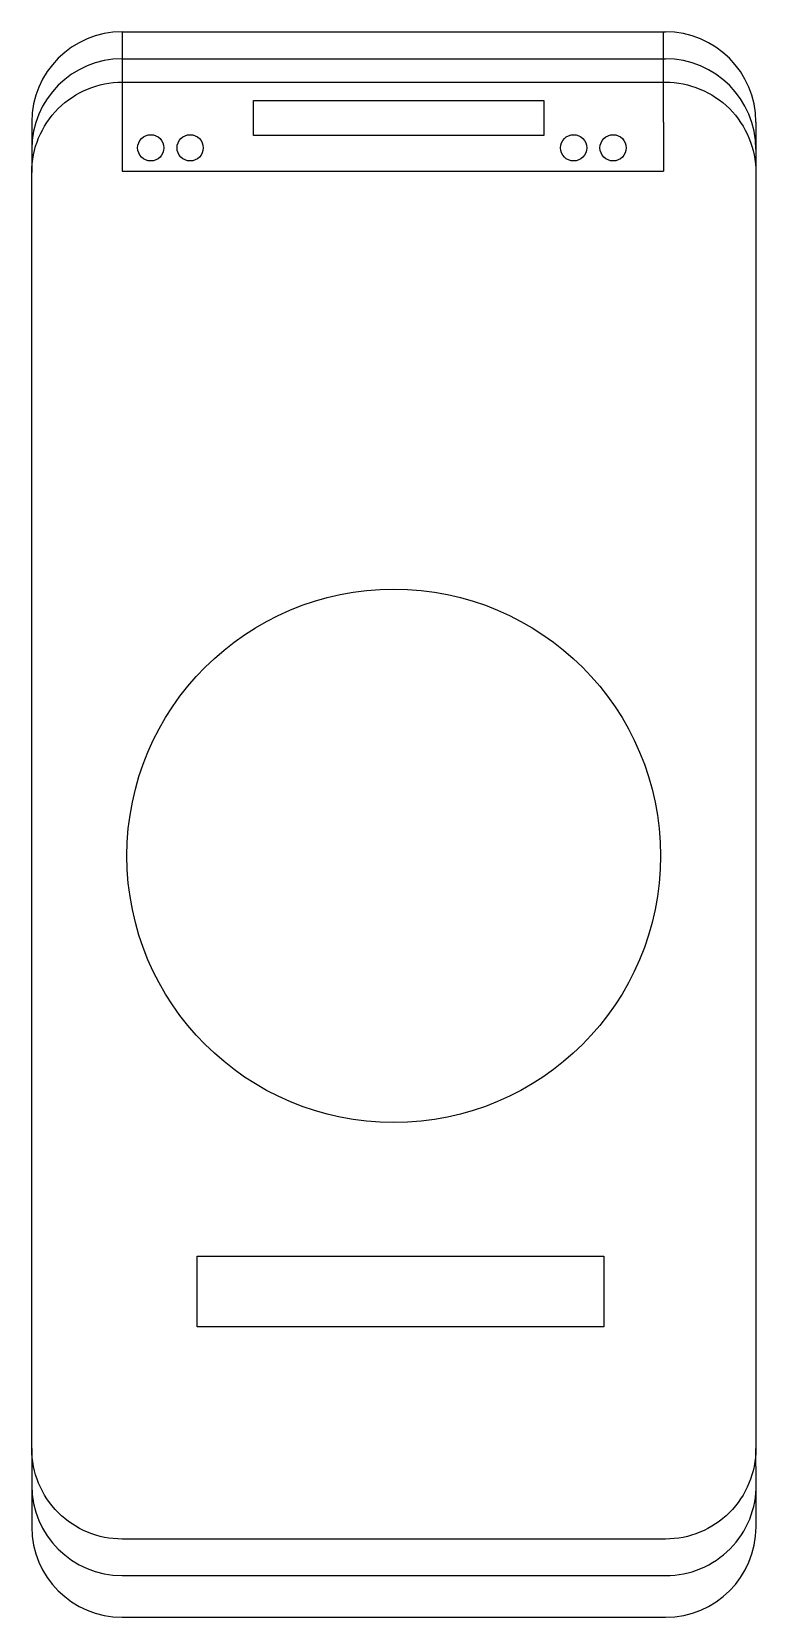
# Model space of a CAD drawing. Header units: millimetres. Extents: x -31 to 770, y 801 to 2554.
import ezdxf

# ---------------------------------------------------------------- set-up
doc = ezdxf.new("R2010")
doc.units = ezdxf.units.MM

msp = doc.modelspace()

# ---------------------------------------------------------------- linework, layer by layer
for p, q in [((69.2, 2553.5), (669.2, 2553.5)), ((69.2, 2553.5), (69.2, 2453.5)), ((667, 2453.5), (667, 2553.5)), ((69.2, 2523.6), (669.2, 2523.6)), ((-30.8, 2453.5), (-30.8, 2410.7)), ((69.2, 2453.5), (69.2, 2399.4)), ((667, 2453.5), (667, 2399.4)), ((769.2, 2453.5), (769.2, 2410.7)), ((-30.8, 2423.6), (-30.8, 2397.8)), ((769.2, 2423.6), (769.2, 2397.8)), ((69.2, 2399.4), (667, 2399.4)), ((-30.8, 987.4), (-30.8, 947)), ((-30.8, 987.4), (-30.8, 901)), ((769.7, 948.1), (769.2, 987.4)), ((769.4, 900.9), (769.4, 967.8)), ((69.2, 847), (669.7, 847)), ((69.2, 801), (669.4, 801))]:
    msp.add_line(p, q)
msp.add_lwpolyline([(69.2, 2497.8), (669.2, 2497.8, -0.414214), (769.2, 2397.8), (769.2, 987.4, -0.414214), (669.2, 887.4), (69.2, 887.4, -0.414214), (-30.8, 987.4), (-30.8, 2397.8, -0.414214)], format="xyb", close=True)
for points in [[(214.3, 2477.5), (534.9, 2477.5), (534.9, 2438.9), (214.3, 2438.9)], [(151.8, 1200.3), (601.2, 1200.3), (601.2, 1122.1), (151.8, 1122.1)]]:
    msp.add_lwpolyline(points, close=True)
for centre, radius in [((100.7, 2425.2), 14.5), ((144.2, 2425.2), 14.5), ((567.9, 2425.2), 14.5), ((611.5, 2425.2), 14.5), ((369.2, 1642.6), 294.8)]:
    msp.add_circle(centre, radius)
for centre, start, end in [((69.2, 2453.5), 90, 180), ((669.2, 2453.5), 0, 90), ((69.2, 2423.6), 90, 180), ((669.2, 2423.6), 360, 90), ((69.2, 947), 180, 270), ((669.7, 947), 270, 0.6714), ((69.2, 901), 180, 270), ((669.4, 901), 270, 359.9533)]:
    msp.add_arc(centre, 100, start, end)

doc.saveas('drawing.dxf')
